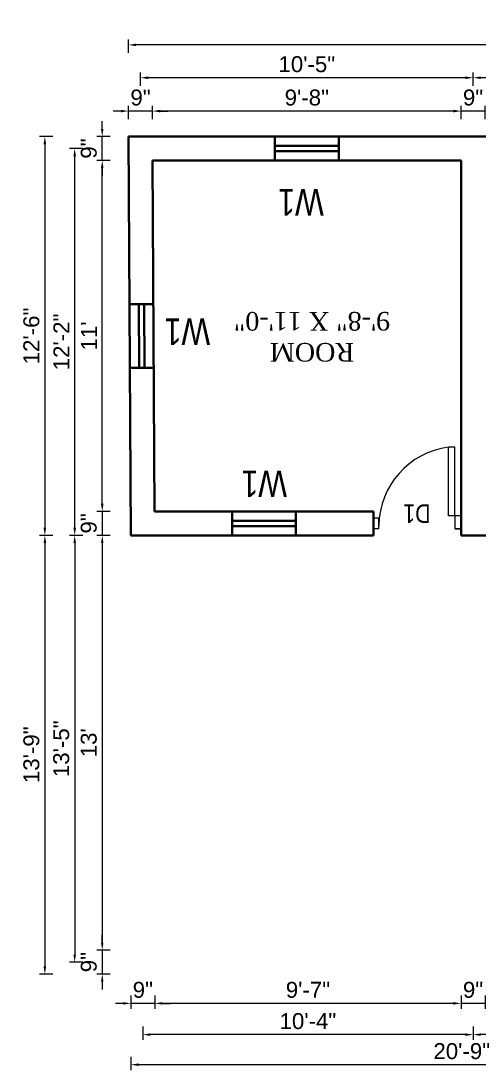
# Model space of a CAD drawing. Header units: inches. Extents: x 352731 to 371558, y -52658 to -39161.
# Drawn here: x 358947 to 359119.5, y -40946.4 to -40551.8 of the extents above; entities that cross this region are included whole.
import ezdxf

# ---------------------------------------------------------------- set-up
doc = ezdxf.new("R2010")
doc.units = ezdxf.units.IN
doc.header["$LTSCALE"] = 2
doc.header["$MEASUREMENT"] = 0
doc.header["$PDMODE"] = 34
doc.layers.get('0').update_dxf_attribs({"linetype": 'CONTINUOUS'})
doc.layers.get('DEFPOINTS').update_dxf_attribs({"color": 141, "linetype": 'CONTINUOUS'})
for name, color, linetype, lineweight in [('dimension', 160, 'CONTINUOUS', 15), ('door', 20, 'CONTINUOUS', 35), ('steps', 253, 'CONTINUOUS', 20), ('truss', 1, 'CONTINUOUS', 25)]:
    doc.layers.add(name, color=color, linetype=linetype, lineweight=lineweight)
doc.styles.add('Lettring Text', font='arial.ttf')
doc.styles.get("Standard").update_dxf_attribs({"font": 'ARIALN.TTF'})
doc.dimstyles.new('Copy of Standard', dxfattribs={"dimtxt": 6, "dimasz": 2.875, "dimexe": 2, "dimexo": 4, "dimgap": 2, "dimtad": 1, "dimdec": 0, "dimrnd": 1, "dimzin": 0, "dimdsep": 46, "dimlunit": 4, "dimtxsty": 'Lettring Text', "dimcen": 0.1, "dimclrd": 7, "dimclre": 7, "dimclrt": 7, "dimazin": 0, "dimtfac": 0.645, "dimtdec": 0, "dimtmove": 1, "dimatfit": 0, "dimfxl": 3, "dimfxlon": 1, "dimtfillclr": 256, "dimtolj": 1, "dimtzin": 0, "dimlwd": -1, "dimlwe": -1, "dimarcsym": 2})

# ---------------------------------------------------------------- blocks, each defined once
blk = doc.blocks.new('*D202')
at = {"layer": 'DEFPOINTS', "color": 0, "ltscale": 0.5, "transparency": 16777216}
for p in [(359112.71, -40585.7), (359112.71, -40595.28), (359121.71, -40604.28)]:
    blk.add_point(p, dxfattribs=at)
at = {"layer": 'steps', "color": 7, "ltscale": 0.5, "transparency": 16777216}
for p, q in [((359109.84, -40585.7), (359106.96, -40585.7)), ((359112.71, -40588.7), (359112.71, -40583.7)), ((359121.71, -40585.7), (359112.71, -40585.7)), ((359121.71, -40588.7), (359121.71, -40583.7)), ((359124.59, -40585.7), (359127.46, -40585.7))]:
    blk.add_line(p, q, dxfattribs=at)
for points in [[(359109.84, -40585.22), (359109.84, -40586.17), (359112.71, -40585.7)], [(359124.59, -40585.22), (359124.59, -40586.17), (359121.71, -40585.7)]]:
    blk.add_solid(points, dxfattribs=at)
at = {"layer": 'steps', "color": 7, "ltscale": 0.5, "transparency": 16777216, "insert": (359117.21, -40580.63), "char_height": 6, "attachment_point": 5, "style": 'Lettring Text'}
blk.add_mtext('\\A1;9"', dxfattribs=at)
blk = doc.blocks.new('*D203')
at = {"layer": 'DEFPOINTS', "color": 0, "ltscale": 0.5, "transparency": 16777216}
for p in [(358996.58, -40585.7), (359112.71, -40595.28), (358996.58, -40604.28)]:
    blk.add_point(p, dxfattribs=at)
at = {"layer": 'steps', "color": 7, "ltscale": 0.5, "transparency": 16777216}
for p, q in [((358996.58, -40588.7), (358996.58, -40583.7)), ((359109.84, -40585.7), (358999.45, -40585.7)), ((359112.71, -40588.7), (359112.71, -40583.7))]:
    blk.add_line(p, q, dxfattribs=at)
for points in [[(358999.45, -40585.22), (358999.45, -40586.17), (358996.58, -40585.7)], [(359109.84, -40585.22), (359109.84, -40586.17), (359112.71, -40585.7)]]:
    blk.add_solid(points, dxfattribs=at)
at = {"layer": 'steps', "color": 7, "ltscale": 0.5, "transparency": 16777216, "insert": (359054.65, -40580.63), "char_height": 6, "attachment_point": 5, "style": 'Lettring Text'}
blk.add_mtext('\\A1;9\'-8"', dxfattribs=at)
blk = doc.blocks.new('*D204')
at = {"layer": 'DEFPOINTS', "color": 0, "ltscale": 0.5, "transparency": 16777216}
for p in [(358987.52, -40585.7), (358987.52, -40595.28), (358996.58, -40604.28)]:
    blk.add_point(p, dxfattribs=at)
at = {"layer": 'steps', "color": 7, "ltscale": 0.5, "transparency": 16777216}
for p, q in [((358984.65, -40585.7), (358981.77, -40585.7)), ((358987.52, -40588.7), (358987.52, -40583.7)), ((358996.58, -40585.7), (358987.52, -40585.7)), ((358996.58, -40588.7), (358996.58, -40583.7)), ((358999.45, -40585.7), (359002.33, -40585.7))]:
    blk.add_line(p, q, dxfattribs=at)
for points in [[(358984.65, -40585.22), (358984.65, -40586.17), (358987.52, -40585.7)], [(358999.45, -40585.22), (358999.45, -40586.17), (358996.58, -40585.7)]]:
    blk.add_solid(points, dxfattribs=at)
at = {"layer": 'steps', "color": 7, "ltscale": 0.5, "transparency": 16777216, "insert": (358992.05, -40580.63), "char_height": 6, "attachment_point": 5, "style": 'Lettring Text'}
blk.add_mtext('\\A1;9"', dxfattribs=at)
blk = doc.blocks.new('*D206')
at = {"layer": 'DEFPOINTS', "color": 0, "ltscale": 0.5, "transparency": 16777216}
for p in [(359117.21, -40573.16), (359117.21, -40599.78), (359242, -40599.78)]:
    blk.add_point(p, dxfattribs=at)
at = {"layer": 'steps', "color": 7, "ltscale": 0.5, "transparency": 16777216}
for p, q in [((359117.21, -40576.16), (359117.21, -40571.16)), ((359242, -40576.16), (359242, -40571.16)), ((359239.13, -40573.16), (359120.09, -40573.16))]:
    blk.add_line(p, q, dxfattribs=at)
for points in [[(359120.09, -40572.68), (359120.09, -40573.64), (359117.21, -40573.16)], [(359239.13, -40572.68), (359239.13, -40573.64), (359242, -40573.16)]]:
    blk.add_solid(points, dxfattribs=at)
at = {"layer": 'steps', "color": 7, "ltscale": 0.5, "transparency": 16777216, "insert": (359179.61, -40568.09), "char_height": 6, "attachment_point": 5, "style": 'Lettring Text'}
blk.add_mtext('\\A1;10\'-5"', dxfattribs=at)
blk = doc.blocks.new('*D207')
at = {"layer": 'DEFPOINTS', "color": 0, "ltscale": 0.5, "transparency": 16777216}
for p in [(358992.08, -40573.16), (358992.08, -40599.78), (359117.21, -40599.78)]:
    blk.add_point(p, dxfattribs=at)
at = {"layer": 'steps', "color": 7, "ltscale": 0.5, "transparency": 16777216}
for p, q in [((358992.08, -40576.16), (358992.08, -40571.16)), ((359117.21, -40576.16), (359117.21, -40571.16)), ((359114.34, -40573.16), (358994.95, -40573.16))]:
    blk.add_line(p, q, dxfattribs=at)
for points in [[(358994.95, -40572.68), (358994.95, -40573.64), (358992.08, -40573.16)], [(359114.34, -40572.68), (359114.34, -40573.64), (359117.21, -40573.16)]]:
    blk.add_solid(points, dxfattribs=at)
at = {"layer": 'steps', "color": 7, "ltscale": 0.5, "transparency": 16777216, "insert": (359054.64, -40568.09), "char_height": 6, "attachment_point": 5, "style": 'Lettring Text'}
blk.add_mtext('\\A1;10\'-5"', dxfattribs=at)
blk = doc.blocks.new('*D208')
at = {"layer": 'DEFPOINTS', "color": 0, "ltscale": 0.5, "transparency": 16777216}
for p in [(358987.52, -40560.81), (358987.52, -40595.28), (359370.08, -40595.28)]:
    blk.add_point(p, dxfattribs=at)
at = {"layer": 'steps', "color": 7, "ltscale": 0.5, "transparency": 16777216}
for p, q in [((358987.52, -40563.81), (358987.52, -40558.81)), ((359370.08, -40563.81), (359370.08, -40558.81)), ((359367.2, -40560.81), (358990.4, -40560.81))]:
    blk.add_line(p, q, dxfattribs=at)
for points in [[(358990.4, -40560.33), (358990.4, -40561.29), (358987.52, -40560.81)], [(359367.2, -40560.33), (359367.2, -40561.29), (359370.08, -40560.81)]]:
    blk.add_solid(points, dxfattribs=at)
at = {"layer": 'steps', "color": 7, "ltscale": 0.5, "transparency": 16777216, "insert": (359178.8, -40555.75), "char_height": 6, "attachment_point": 5, "style": 'Lettring Text'}
blk.add_mtext('\\A1;31\'-11"', dxfattribs=at)
blk = doc.blocks.new('*D217')
at = {"layer": 'DEFPOINTS', "color": 0, "ltscale": 0.5, "transparency": 16777216}
for p in [(358967.27, -40599.78), (358992.08, -40599.78), (358988.41, -40745.28)]:
    blk.add_point(p, dxfattribs=at)
at = {"layer": 'steps', "color": 7, "ltscale": 0.5, "transparency": 16777216}
for p, q in [((358970.27, -40599.78), (358965.27, -40599.78)), ((358967.27, -40742.41), (358967.27, -40602.66)), ((358970.27, -40745.28), (358965.27, -40745.28))]:
    blk.add_line(p, q, dxfattribs=at)
for points in [[(358966.79, -40602.66), (358967.75, -40602.66), (358967.27, -40599.78)], [(358966.79, -40742.41), (358967.75, -40742.41), (358967.27, -40745.28)]]:
    blk.add_solid(points, dxfattribs=at)
at = {"layer": 'steps', "color": 7, "ltscale": 0.5, "transparency": 16777216, "insert": (358962.26, -40672.53), "char_height": 6, "attachment_point": 5, "rotation": 90, "style": 'Lettring Text'}
blk.add_mtext('\\A1;12\'-2"', dxfattribs=at)
blk = doc.blocks.new('*D218')
at = {"layer": 'DEFPOINTS', "color": 0, "ltscale": 0.5, "transparency": 16777216}
for p in [(358977.64, -40604.28), (358996.58, -40604.28), (358997.43, -40736.28)]:
    blk.add_point(p, dxfattribs=at)
at = {"layer": 'steps', "color": 7, "ltscale": 0.5, "transparency": 16777216}
for p, q in [((358980.64, -40604.28), (358975.64, -40604.28)), ((358977.64, -40733.41), (358977.64, -40607.16)), ((358980.64, -40736.28), (358975.64, -40736.28))]:
    blk.add_line(p, q, dxfattribs=at)
for points in [[(358977.16, -40607.16), (358978.12, -40607.16), (358977.64, -40604.28)], [(358977.16, -40733.41), (358978.12, -40733.41), (358977.64, -40736.28)]]:
    blk.add_solid(points, dxfattribs=at)
at = {"layer": 'steps', "color": 7, "ltscale": 0.5, "transparency": 16777216, "insert": (358972.63, -40670.28), "char_height": 6, "attachment_point": 5, "rotation": 90, "style": 'Lettring Text'}
blk.add_mtext("\\A1;11'", dxfattribs=at)
blk = doc.blocks.new('*D219')
at = {"layer": 'DEFPOINTS', "color": 0, "ltscale": 0.5, "transparency": 16777216}
for p in [(358997.43, -40736.28), (358977.64, -40745.28), (358988.41, -40745.28)]:
    blk.add_point(p, dxfattribs=at)
at = {"layer": 'steps', "color": 7, "ltscale": 0.5, "transparency": 16777216}
for p, q in [((358977.64, -40733.41), (358977.64, -40730.53)), ((358980.64, -40736.28), (358975.64, -40736.28)), ((358977.64, -40736.28), (358977.64, -40745.28)), ((358980.64, -40745.28), (358975.64, -40745.28)), ((358977.64, -40748.16), (358977.64, -40751.03))]:
    blk.add_line(p, q, dxfattribs=at)
for points in [[(358977.16, -40733.41), (358978.12, -40733.41), (358977.64, -40736.28)], [(358977.16, -40748.16), (358978.12, -40748.16), (358977.64, -40745.28)]]:
    blk.add_solid(points, dxfattribs=at)
at = {"layer": 'steps', "color": 7, "ltscale": 0.5, "transparency": 16777216, "insert": (358972.58, -40740.78), "char_height": 6, "attachment_point": 5, "rotation": 90, "style": 'Lettring Text'}
blk.add_mtext('\\A1;9"', dxfattribs=at)
blk = doc.blocks.new('*D220')
at = {"layer": 'DEFPOINTS', "color": 0, "ltscale": 0.5, "transparency": 16777216}
for p in [(358977.64, -40595.28), (358987.52, -40595.28), (358996.58, -40604.28)]:
    blk.add_point(p, dxfattribs=at)
at = {"layer": 'steps', "color": 7, "ltscale": 0.5, "transparency": 16777216}
for p, q in [((358977.64, -40592.41), (358977.64, -40589.53)), ((358980.64, -40595.28), (358975.64, -40595.28)), ((358977.64, -40604.28), (358977.64, -40595.28)), ((358980.64, -40604.28), (358975.64, -40604.28)), ((358977.64, -40607.16), (358977.64, -40610.03))]:
    blk.add_line(p, q, dxfattribs=at)
for points in [[(358977.16, -40592.41), (358978.12, -40592.41), (358977.64, -40595.28)], [(358977.16, -40607.16), (358978.12, -40607.16), (358977.64, -40604.28)]]:
    blk.add_solid(points, dxfattribs=at)
at = {"layer": 'steps', "color": 7, "ltscale": 0.5, "transparency": 16777216, "insert": (358972.58, -40599.78), "char_height": 6, "attachment_point": 5, "rotation": 90, "style": 'Lettring Text'}
blk.add_mtext('\\A1;9"', dxfattribs=at)
blk = doc.blocks.new('*D221')
at = {"layer": 'DEFPOINTS', "color": 0, "ltscale": 0.5, "transparency": 16777216}
for p in [(358987.52, -40595.28), (358956.04, -40745.28), (358988.41, -40745.28)]:
    blk.add_point(p, dxfattribs=at)
at = {"layer": 'steps', "color": 7, "ltscale": 0.5, "transparency": 16777216}
for p, q in [((358959.04, -40595.28), (358954.04, -40595.28)), ((358956.04, -40598.16), (358956.04, -40742.41)), ((358959.04, -40745.28), (358954.04, -40745.28))]:
    blk.add_line(p, q, dxfattribs=at)
for points in [[(358955.56, -40598.16), (358956.52, -40598.16), (358956.04, -40595.28)], [(358955.56, -40742.41), (358956.52, -40742.41), (358956.04, -40745.28)]]:
    blk.add_solid(points, dxfattribs=at)
at = {"layer": 'steps', "color": 7, "ltscale": 0.5, "transparency": 16777216, "insert": (358950.98, -40670.28), "char_height": 6, "attachment_point": 5, "rotation": 90, "style": 'Lettring Text'}
blk.add_mtext('\\A1;12\'-6"', dxfattribs=at)
blk = doc.blocks.new('*D222')
at = {"layer": 'DEFPOINTS', "color": 0, "ltscale": 0.5, "transparency": 16777216}
for p in [(358988.41, -40745.28), (358977.64, -40901.28), (359246.5, -40901.28)]:
    blk.add_point(p, dxfattribs=at)
at = {"layer": 'steps', "color": 7, "ltscale": 0.5, "transparency": 16777216}
for p, q in [((358980.64, -40745.28), (358975.64, -40745.28)), ((358977.64, -40748.16), (358977.64, -40898.41)), ((358980.64, -40901.28), (358975.64, -40901.28))]:
    blk.add_line(p, q, dxfattribs=at)
for points in [[(358977.16, -40748.16), (358978.12, -40748.16), (358977.64, -40745.28)], [(358977.16, -40898.41), (358978.12, -40898.41), (358977.64, -40901.28)]]:
    blk.add_solid(points, dxfattribs=at)
at = {"layer": 'steps', "color": 7, "ltscale": 0.5, "transparency": 16777216, "insert": (358972.58, -40823.28), "char_height": 6, "attachment_point": 5, "rotation": 90, "style": 'Lettring Text'}
blk.add_mtext("\\A1;13'", dxfattribs=at)
blk = doc.blocks.new('*D223')
at = {"layer": 'DEFPOINTS', "color": 0, "ltscale": 0.5, "transparency": 16777216}
for p in [(359246.5, -40901.28), (358977.64, -40910.28), (359237.5, -40910.28)]:
    blk.add_point(p, dxfattribs=at)
at = {"layer": 'steps', "color": 7, "ltscale": 0.5, "transparency": 16777216}
for p, q in [((358977.64, -40898.41), (358977.64, -40895.53)), ((358980.64, -40901.28), (358975.64, -40901.28)), ((358977.64, -40901.28), (358977.64, -40910.28)), ((358980.64, -40910.28), (358975.64, -40910.28)), ((358977.64, -40913.16), (358977.64, -40916.03))]:
    blk.add_line(p, q, dxfattribs=at)
for points in [[(358977.16, -40898.41), (358978.12, -40898.41), (358977.64, -40901.28)], [(358977.16, -40913.16), (358978.12, -40913.16), (358977.64, -40910.28)]]:
    blk.add_solid(points, dxfattribs=at)
at = {"layer": 'steps', "color": 7, "ltscale": 0.5, "transparency": 16777216, "insert": (358972.58, -40905.78), "char_height": 6, "attachment_point": 5, "rotation": 90, "style": 'Lettring Text'}
blk.add_mtext('\\A1;9"', dxfattribs=at)
blk = doc.blocks.new('*D224')
at = {"layer": 'DEFPOINTS', "color": 0, "ltscale": 0.5, "transparency": 16777216}
for p in [(358988.41, -40745.28), (358967.27, -40905.78), (359242, -40905.78)]:
    blk.add_point(p, dxfattribs=at)
at = {"layer": 'steps', "color": 7, "ltscale": 0.5, "transparency": 16777216}
for p, q in [((358970.27, -40745.28), (358965.27, -40745.28)), ((358967.27, -40748.16), (358967.27, -40902.91)), ((358970.27, -40905.78), (358965.27, -40905.78))]:
    blk.add_line(p, q, dxfattribs=at)
for points in [[(358966.79, -40748.16), (358967.75, -40748.16), (358967.27, -40745.28)], [(358966.79, -40902.91), (358967.75, -40902.91), (358967.27, -40905.78)]]:
    blk.add_solid(points, dxfattribs=at)
at = {"layer": 'steps', "color": 7, "ltscale": 0.5, "transparency": 16777216, "insert": (358962.21, -40825.53), "char_height": 6, "attachment_point": 5, "rotation": 90, "style": 'Lettring Text'}
blk.add_mtext('\\A1;13\'-5"', dxfattribs=at)
blk = doc.blocks.new('*D225')
at = {"layer": 'DEFPOINTS', "color": 0, "ltscale": 0.5, "transparency": 16777216}
for p in [(358988.41, -40745.28), (358956.04, -40910.28), (359237.5, -40910.28)]:
    blk.add_point(p, dxfattribs=at)
at = {"layer": 'steps', "color": 7, "ltscale": 0.5, "transparency": 16777216}
for p, q in [((358959.04, -40745.28), (358954.04, -40745.28)), ((358956.04, -40748.16), (358956.04, -40907.41)), ((358959.04, -40910.28), (358954.04, -40910.28))]:
    blk.add_line(p, q, dxfattribs=at)
for points in [[(358955.56, -40748.16), (358956.52, -40748.16), (358956.04, -40745.28)], [(358955.56, -40907.41), (358956.52, -40907.41), (358956.04, -40910.28)]]:
    blk.add_solid(points, dxfattribs=at)
at = {"layer": 'steps', "color": 7, "ltscale": 0.5, "transparency": 16777216, "insert": (358950.98, -40827.78), "char_height": 6, "attachment_point": 5, "rotation": 90, "style": 'Lettring Text'}
blk.add_mtext('\\A1;13\'-9"', dxfattribs=at)
blk = doc.blocks.new('*D227')
at = {"layer": 'DEFPOINTS', "color": 0, "ltscale": 0.5, "transparency": 16777216}
for p in [(359121.71, -40736.28), (359112.71, -40745.28), (359112.71, -40921.29)]:
    blk.add_point(p, dxfattribs=at)
at = {"layer": 'steps', "color": 7, "ltscale": 0.5, "transparency": 16777216}
for p, q in [((359112.71, -40918.29), (359112.71, -40923.29)), ((359121.71, -40918.29), (359121.71, -40923.29)), ((359109.84, -40921.29), (359106.96, -40921.29)), ((359121.71, -40921.29), (359112.71, -40921.29)), ((359124.59, -40921.29), (359127.46, -40921.29))]:
    blk.add_line(p, q, dxfattribs=at)
for points in [[(359109.84, -40920.81), (359109.84, -40921.77), (359112.71, -40921.29)], [(359124.59, -40920.81), (359124.59, -40921.77), (359121.71, -40921.29)]]:
    blk.add_solid(points, dxfattribs=at)
at = {"layer": 'steps', "color": 7, "ltscale": 0.5, "transparency": 16777216, "insert": (359117.21, -40916.23), "char_height": 6, "attachment_point": 5, "style": 'Lettring Text'}
blk.add_mtext('\\A1;9"', dxfattribs=at)
blk = doc.blocks.new('*D228')
at = {"layer": 'DEFPOINTS', "color": 0, "ltscale": 0.5, "transparency": 16777216}
for p in [(358997.43, -40736.28), (359112.71, -40745.28), (358997.43, -40921.29)]:
    blk.add_point(p, dxfattribs=at)
at = {"layer": 'steps', "color": 7, "ltscale": 0.5, "transparency": 16777216}
for p, q in [((358997.43, -40918.29), (358997.43, -40923.29)), ((359112.71, -40918.29), (359112.71, -40923.29)), ((359109.84, -40921.29), (359000.3, -40921.29))]:
    blk.add_line(p, q, dxfattribs=at)
for points in [[(359000.3, -40920.81), (359000.3, -40921.77), (358997.43, -40921.29)], [(359109.84, -40920.81), (359109.84, -40921.77), (359112.71, -40921.29)]]:
    blk.add_solid(points, dxfattribs=at)
at = {"layer": 'steps', "color": 7, "ltscale": 0.5, "transparency": 16777216, "insert": (359055.07, -40916.23), "char_height": 6, "attachment_point": 5, "style": 'Lettring Text'}
blk.add_mtext('\\A1;9\'-7"', dxfattribs=at)
blk = doc.blocks.new('*D229')
at = {"layer": 'DEFPOINTS', "color": 0, "ltscale": 0.5, "transparency": 16777216}
for p in [(358997.43, -40736.28), (358988.41, -40745.28), (358988.41, -40921.29)]:
    blk.add_point(p, dxfattribs=at)
at = {"layer": 'steps', "color": 7, "ltscale": 0.5, "transparency": 16777216}
for p, q in [((358988.41, -40918.29), (358988.41, -40923.29)), ((358997.43, -40918.29), (358997.43, -40923.29)), ((358985.54, -40921.29), (358982.66, -40921.29)), ((358997.43, -40921.29), (358988.41, -40921.29)), ((359000.3, -40921.29), (359003.18, -40921.29))]:
    blk.add_line(p, q, dxfattribs=at)
for points in [[(358985.54, -40920.81), (358985.54, -40921.77), (358988.41, -40921.29)], [(359000.3, -40920.81), (359000.3, -40921.77), (358997.43, -40921.29)]]:
    blk.add_solid(points, dxfattribs=at)
at = {"layer": 'steps', "color": 7, "ltscale": 0.5, "transparency": 16777216, "insert": (358992.92, -40916.23), "char_height": 6, "attachment_point": 5, "style": 'Lettring Text'}
blk.add_mtext('\\A1;9"', dxfattribs=at)
blk = doc.blocks.new('*D230')
at = {"layer": 'DEFPOINTS', "color": 0, "ltscale": 0.5, "transparency": 16777216}
for p in [(359117.21, -40736.28), (359242, -40911.78), (359117.21, -40933.05)]:
    blk.add_point(p, dxfattribs=at)
at = {"layer": 'steps', "color": 7, "ltscale": 0.5, "transparency": 16777216}
for p, q in [((359117.21, -40930.05), (359117.21, -40935.05)), ((359242, -40930.05), (359242, -40935.05)), ((359239.13, -40933.05), (359120.09, -40933.05))]:
    blk.add_line(p, q, dxfattribs=at)
for points in [[(359120.09, -40932.57), (359120.09, -40933.53), (359117.21, -40933.05)], [(359239.13, -40932.57), (359239.13, -40933.53), (359242, -40933.05)]]:
    blk.add_solid(points, dxfattribs=at)
at = {"layer": 'steps', "color": 7, "ltscale": 0.5, "transparency": 16777216, "insert": (359179.61, -40927.99), "char_height": 6, "attachment_point": 5, "style": 'Lettring Text'}
blk.add_mtext('\\A1;10\'-5"', dxfattribs=at)
blk = doc.blocks.new('*D231')
at = {"layer": 'DEFPOINTS', "color": 0, "ltscale": 0.5, "transparency": 16777216}
for p in [(359117.21, -40736.28), (358992.89, -40740.78), (358992.89, -40933.05)]:
    blk.add_point(p, dxfattribs=at)
at = {"layer": 'steps', "color": 7, "ltscale": 0.5, "transparency": 16777216}
for p, q in [((358992.89, -40930.05), (358992.89, -40935.05)), ((359117.21, -40930.05), (359117.21, -40935.05)), ((359114.34, -40933.05), (358995.77, -40933.05))]:
    blk.add_line(p, q, dxfattribs=at)
for points in [[(358995.77, -40932.57), (358995.77, -40933.53), (358992.89, -40933.05)], [(359114.34, -40932.57), (359114.34, -40933.53), (359117.21, -40933.05)]]:
    blk.add_solid(points, dxfattribs=at)
at = {"layer": 'steps', "color": 7, "ltscale": 0.5, "transparency": 16777216, "insert": (359055.05, -40927.99), "char_height": 6, "attachment_point": 5, "style": 'Lettring Text'}
blk.add_mtext('\\A1;10\'-4"', dxfattribs=at)
blk = doc.blocks.new('*D232')
at = {"layer": 'DEFPOINTS', "color": 0, "ltscale": 0.5, "transparency": 16777216}
for p in [(358988.41, -40745.28), (359237.5, -40916.28), (358988.41, -40944.36)]:
    blk.add_point(p, dxfattribs=at)
at = {"layer": 'steps', "color": 7, "ltscale": 0.5, "transparency": 16777216}
for p, q in [((358988.41, -40941.36), (358988.41, -40946.36)), ((359237.5, -40941.36), (359237.5, -40946.36)), ((359234.63, -40944.36), (358991.29, -40944.36))]:
    blk.add_line(p, q, dxfattribs=at)
for points in [[(358991.29, -40943.88), (358991.29, -40944.83), (358988.41, -40944.36)], [(359234.63, -40943.88), (359234.63, -40944.83), (359237.5, -40944.36)]]:
    blk.add_solid(points, dxfattribs=at)
at = {"layer": 'steps', "color": 7, "ltscale": 0.5, "transparency": 16777216, "insert": (359112.96, -40939.29), "char_height": 6, "attachment_point": 5, "style": 'Lettring Text'}
blk.add_mtext('\\A1;20\'-9"', dxfattribs=at)

msp = doc.modelspace()

# ---------------------------------------------------------------- linework, layer by layer
at = {"layer": 'dimension', "ltscale": 7}
for p, q in [((359107.91, -40737.98), (359107.91, -40712.11)), ((359110.31, -40712.11), (359107.91, -40712.11)), ((359110.31, -40737.98), (359110.31, -40712.11)), ((359081.71, -40738.78), (359079.71, -40738.78)), ((359081.71, -40742.78), (359081.71, -40738.78)), ((359110.31, -40737.98), (359107.91, -40737.98)), ((359112.71, -40737.98), (359110.31, -40737.98)), ((359110.31, -40737.98), (359110.31, -40742.78)), ((359112.71, -40742.78), (359112.71, -40737.98)), ((359081.71, -40742.78), (359079.71, -40742.78)), ((359110.31, -40742.78), (359112.71, -40742.78))]:
    msp.add_line(p, q, dxfattribs=at)
msp.add_arc((359111.92, -40742.05), 30.21, 97.6166, 178.9643, dxfattribs=at)
at = {"layer": 'door', "ltscale": 0.5}
for p, q in [((358987.52, -40595.28), (358988.41, -40745.28)), ((359370.08, -40595.28), (358987.52, -40595.28)), ((358996.52, -40595.23), (358996.52, -40595.28)), ((359042.64, -40604.28), (359042.64, -40595.28)), ((359066.64, -40598.78), (359042.64, -40598.78)), ((359066.64, -40604.28), (359066.64, -40595.28)), ((359066.64, -40600.78), (359042.64, -40600.78)), ((358987.57, -40604.28), (358987.52, -40604.28)), ((358996.57, -40604.28), (358997.36, -40736.28)), ((359112.71, -40604.28), (358996.57, -40604.28)), ((359112.71, -40736.28), (359112.71, -40604.28)), ((358996.97, -40658.28), (358987.89, -40658.28)), ((358991.43, -40658.29), (358991.5, -40682.29)), ((358993.43, -40658.28), (358993.5, -40682.28)), ((358996.97, -40682.28), (358988.04, -40682.28)), ((359079.71, -40736.28), (358997.36, -40736.28)), ((359026.54, -40736.28), (359026.54, -40745.28)), ((359050.54, -40736.28), (359050.54, -40745.28)), ((359079.71, -40736.28), (359079.71, -40745.28)), ((359112.71, -40733.78), (359112.71, -40745.28)), ((359050.54, -40739.78), (359026.54, -40739.78)), ((359050.54, -40741.78), (359026.54, -40741.78)), ((359079.71, -40745.28), (358988.41, -40745.28)), ((359204.5, -40745.28), (359112.71, -40745.28))]:
    msp.add_line(p, q, dxfattribs=at)
at = {"layer": 'truss', "ltscale": 7}
for p, q in [((359079.71, -40742.78), (359079.71, -40738.78)), ((359112.71, -40742.78), (359112.71, -40738.78)), ((359110.31, -40742.78), (359112.71, -40742.78))]:
    msp.add_line(p, q, dxfattribs=at)

# ---------------------------------------------------------------- texts
at = {"color": 7, "linetype": 'ByBlock', "lineweight": 5, "char_height": 10, "width": 44.1664, "attachment_point": 1, "rotation": 180}
for insert in [(359061.02, -40624.97), (359018.27, -40673.7), (359047.18, -40730.89)]:
    msp.add_mtext('W1', dxfattribs=dict(at, insert=insert))
at = {"layer": 'steps', "color": 7, "ltscale": 0.3, "insert": (359056.58, -40679.93), "char_height": 7, "width": 70.3269, "attachment_point": 2, "rotation": 180}
msp.add_mtext('{\\fTimes New Roman|b0|i0|c0|p18;ROOM \\P9\'-8" X 11\'-0"}', dxfattribs=at)
at = {"layer": 'steps', "color": 7, "ltscale": 0.3, "insert": (359096.1, -40733.61), "char_height": 7, "attachment_point": 8, "rotation": 180}
msp.add_mtext_dynamic_manual_height_columns('{\\W1;D1}', width=18.6213, gutter_width=40, heights=[0], dxfattribs=at)

# ---------------------------------------------------------------- dimensions: what is measured, and where the dimension line sits
at = {"layer": 'steps', "ltscale": 0.5}
for base, p1, p2, angle, picture, middle in [((358987.52, -40560.81), (359370.08, -40595.28), (358987.52, -40595.28), 180, '*D208', (359178.8, -40555.75)), ((358992.08, -40573.16), (359117.21, -40599.78), (358992.08, -40599.78), 180, '*D207', (359054.64, -40568.09)), ((359117.21, -40573.16), (359242, -40599.78), (359117.21, -40599.78), 180, '*D206', (359179.61, -40568.09)), ((358996.58, -40585.7), (359112.71, -40595.28), (358996.58, -40604.28), 180, '*D203', (359054.65, -40580.63)), ((358956.04, -40745.28), (358987.52, -40595.28), (358988.41, -40745.28), 270, '*D221', (358950.98, -40670.28)), ((358967.27065403, -40599.78438279), (358988.41025601, -40745.28438279), (358992.07541452, -40599.78438279), 270, '*D217', (358962.25837572, -40672.53438279)), ((358977.64, -40604.28), (358997.43, -40736.28), (358996.58, -40604.28), 270, '*D218', (358972.63, -40670.28)), ((358992.89, -40933.05), (359117.21, -40736.28), (358992.89, -40740.78), 180, '*D231', (359055.05, -40927.99)), ((358997.43, -40921.29), (359112.71, -40745.28), (358997.43, -40736.28), 180, '*D228', (359055.07, -40916.23)), ((359117.21, -40933.05), (359242, -40911.78), (359117.21, -40736.28), 180, '*D230', (359179.61, -40927.99)), ((358956.04, -40910.28), (358988.41, -40745.28), (359237.5, -40910.28), 270, '*D225', (358950.98, -40827.78)), ((358967.27065403, -40905.78438279), (358988.41025601, -40745.28438279), (359242.00184492, -40905.78438279), 270, '*D224', (358962.20516972, -40825.53438279)), ((358977.64, -40901.28), (358988.41, -40745.28), (359246.5, -40901.28), 270, '*D222', (358972.58, -40823.28)), ((358988.41, -40944.36), (359237.5, -40916.28), (358988.41, -40745.28), 180, '*D232', (359112.96, -40939.29))]:
    dim = msp.add_linear_dim(base=base, p1=p1, p2=p2, angle=angle, dimstyle='Copy of Standard', dxfattribs=at)
    dim.commit()
    dim.dimension.update_dxf_attribs({"geometry": picture, "text_midpoint": middle})
for base, p1, p2, angle, picture, middle in [((358987.52, -40585.7), (358996.58, -40604.28), (358987.52, -40595.28), 180, '*D204', (358992.05, -40585.7)), ((359112.71, -40585.7), (359121.71, -40604.28), (359112.71, -40595.28), 180, '*D202', (359117.21, -40585.7)), ((358977.64, -40595.28), (358996.58, -40604.28), (358987.52, -40595.28), 270, '*D220', (358977.64, -40599.78)), ((358977.64, -40745.28), (358997.43, -40736.28), (358988.41, -40745.28), 270, '*D219', (358977.64, -40740.78)), ((358988.41, -40921.29), (358997.43, -40736.28), (358988.41, -40745.28), 180, '*D229', (358992.92, -40921.29)), ((359112.71, -40921.29), (359121.71, -40736.28), (359112.71, -40745.28), 180, '*D227', (359117.21, -40921.29)), ((358977.64, -40910.28), (359246.5, -40901.28), (359237.5, -40910.28), 270, '*D223', (358977.64, -40905.78))]:
    dim = msp.add_linear_dim(base=base, p1=p1, p2=p2, angle=angle, dimstyle='Copy of Standard', dxfattribs=at)
    dim.commit()
    dim.dimension.update_dxf_attribs({"geometry": picture, "text_midpoint": middle, "dimtype": 160})

doc.saveas('drawing.dxf')
